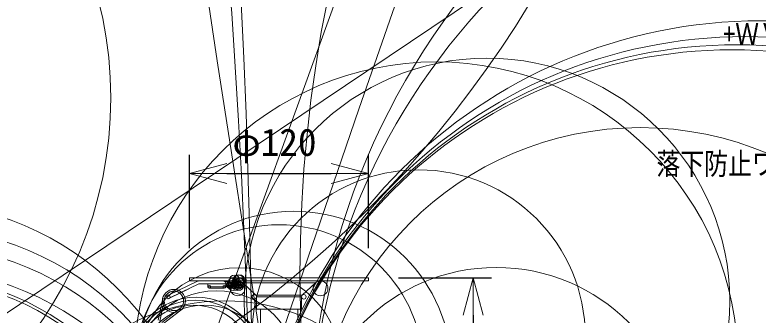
# Model space of a CAD drawing. Units: millimetres, scale not verified. Extents: x -44843 to 41510, y -28604 to 52816.
# Drawn here: x 2.64 to 52.47, y 25.94 to 46.05 of the extents above; entities that cross this region are included whole.
import ezdxf
from ezdxf.enums import TextEntityAlignment as Align

# ---------------------------------------------------------------- set-up
doc = ezdxf.new("R2010")
doc.units = ezdxf.units.MM
doc.header["$LTSCALE"] = 0.125
doc.layers.add('0-0_0', color=1, linetype='Continuous', lineweight=18)
doc.layers.add('0-4_GAIKEI', color=1, linetype='Continuous', lineweight=18)
doc.layers.add('0-5_SUNPO', color=7, linetype='Continuous')
doc.layers.add('0-6_TOUROKU', color=7, linetype='Continuous')
doc.styles.add('ＭＳ ゴシック', font='')
doc.styles.get('ＭＳ ゴシック').set_extended_font_data('MS Gothic')

# ---------------------------------------------------------------- blocks, each defined once
blk = doc.blocks.new('_Open30')
at = {"layer": '0-0_0', "color": 7}
blk.add_line((0, 0), (-1, 0), dxfattribs=at)
blk.add_lwpolyline([(-1, 0.26795), (0, 0), (-1, -0.26795)], dxfattribs=at)
blk = doc.blocks.new('D2')
at = {"layer": '0-5_SUNPO'}
for p, q in [((78.8526, 91.9261), (78.8526, 98.1761)), ((90.8526, 91.9261), (90.8526, 98.1761)), ((81.3526, 96.9261), (88.3526, 96.9261))]:
    blk.add_line(p, q, dxfattribs=at)
at = {"layer": '0-5_SUNPO', "xscale": 2.5, "yscale": 2.5, "rotation": 180}
blk.add_blockref('_Open30', (78.8526, 96.9261), dxfattribs=at)
at = {"layer": '0-5_SUNPO', "xscale": 2.5, "yscale": 2.5}
blk.add_blockref('_Open30', (90.8526, 96.9261), dxfattribs=at)
at = {"layer": '0-5_SUNPO', "style": 'ＭＳ ゴシック'}
blk.add_text('φ120', height=1.833, dxfattribs=at).set_placement((81.7276, 97.5511), align=Align.BOTTOM_LEFT)
blk = doc.blocks.new('D3')
at = {"layer": '0-5_SUNPO'}
for p, q in [((92.8526, 89.9261), (99.1026, 89.9261)), ((97.8526, 87.4261), (97.8526, 79.3762)), ((88.553, 76.8762), (99.1026, 76.8762))]:
    blk.add_line(p, q, dxfattribs=at)
at = {"layer": '0-5_SUNPO', "xscale": 2.5, "yscale": 2.5}
for p, rotation in [((97.8526, 89.9261), 90), ((97.8526, 76.8762), 270)]:
    blk.add_blockref('_Open30', p, dxfattribs=dict(at, rotation=rotation))
at = {"layer": '0-5_SUNPO', "style": 'ＭＳ ゴシック'}
blk.add_text('130', height=1.833, rotation=90, dxfattribs=at).set_placement((97.2276, 81.3651), align=Align.BOTTOM_LEFT)

msp = doc.modelspace()

# ---------------------------------------------------------------- linework, layer by layer
at = {"layer": '0-0_0'}
for p, q in [((16.7789, 28.032), (16.7789, 27.832)), ((17.0741, 28.232), (17.0741, 28.032)), ((17.275, 28.232), (17.275, 28.032)), ((15.6789, 27.732), (16.6789, 27.732)), ((12.9043, 27.031), (12.8172, 27.211))]:
    msp.add_line(p, q, dxfattribs=at)
for points in [[(12.8172, 27.211), (12.8693, 27.2365), (12.9964, 27.2981), (13.0834, 27.118), (14.97, 28.03), (14.9742, 28.0315), (14.9787, 28.032), (17.2828, 28.032), (17.2828, 28.232), (14.9787, 28.232), (14.9577, 28.231), (14.9369, 28.228), (14.9164, 28.223), (14.8966, 28.2161), (14.8829, 28.2101), (12.9964, 27.2981)], [(14.97, 28.03), (14.9796, 28.03), (13.8144, 27.4668)], [(14.9883, 28.032), (14.9838, 28.0315), (14.9796, 28.03)], [(15.5789, 28.032), (15.5789, 27.832), (16.7789, 27.832)], [(13.6953, 27.4092), (13.093, 27.118), (13.0886, 27.1159), (12.9624, 27.055), (12.9245, 27.0368), (12.9149, 27.0323), (12.9126, 27.0312), (12.9121, 27.031), (12.9121, 27.031), (12.9043, 27.031), (12.9176, 27.0376), (12.9564, 27.0565), (13.0834, 27.118)], [(13.5466, 27.6206), (13.509, 27.632), (13.4709, 27.6414), (13.4324, 27.6489), (13.3935, 27.6545), (13.3544, 27.658), (13.3152, 27.6595), (13.2759, 27.659), (13.2367, 27.6566), (13.1977, 27.6521), (13.159, 27.6457), (13.1033, 27.6328)], [(13.458, 27.5213), (13.4228, 27.5288), (13.3871, 27.5344), (13.3512, 27.5379), (13.3152, 27.5395), (13.2791, 27.5391), (13.2431, 27.5367), (13.2073, 27.5322), (13.1718, 27.5258), (13.1347, 27.517)], [(13.8134, 27.4676), (14.1507, 27.6309), (14.2606, 27.6843), (14.2991, 27.7034), (14.299, 27.7033), (14.2972, 27.7025), (14.2765, 27.6928), (14.0724, 27.5947), (13.5381, 27.3359), (13.4979, 27.3161)], [(13.4979, 27.3161), (13.498, 27.3161), (13.4984, 27.3163), (13.5006, 27.3173), (13.51, 27.3217), (13.5477, 27.3397), (13.6886, 27.4074), (13.6941, 27.4101)], [(12.2488, 25.604), (12.5511, 27.0474), (12.5511, 27.0474), (12.5511, 27.0474), (12.5512, 27.0474), (12.5514, 27.0474), (12.5522, 27.0472), (12.5555, 27.0465), (12.5682, 27.0438), (12.6096, 27.0351), (12.6512, 27.0264), (12.6686, 27.0228), (12.3571, 25.5357)], [(12.4988, 25.4468), (13.7018, 26.375), (13.7018, 26.3749), (13.7018, 26.3749), (13.7018, 26.3749), (13.702, 26.3747), (13.7025, 26.374), (13.7045, 26.3713), (13.7124, 26.361), (13.7382, 26.3274), (13.7642, 26.2939), (13.7751, 26.2799), (12.6075, 25.3791)]]:
    msp.add_lwpolyline(points, dxfattribs=at)
for centre, radius in [((41.4416, 89.2387), 76.0771), ((30.8902, 22.6674), 20.2339), ((21.3361, 22.3468), 10.5501), ((20.3434, 22.3083), 9.6811), ((17.7154, 22.1896), 6.9261), ((15.6789, 27.832), 0.1), ((16.6789, 27.832), 0.1), ((16.1415, 22.1002), 5.474), ((13.3047, 26.8896), 0.77), ((13.3048, 26.8896), 0.77), ((13.3048, 26.8896), 0.77), ((13.3047, 26.8896), 0.65), ((13.3048, 26.8896), 0.65), ((14.7904, 22.7226), 4.417), ((14.7527, 22.6233), 4.3143), ((14.6292, 22.5461), 4.0594), ((15.3529, 22.0428), 4.559)]:
    msp.add_circle(centre, radius, dxfattribs=at)
at = {"layer": '0-4_GAIKEI', "color": 7}
for p, q in [((14.3539, 28.432), (14.3539, 28.232)), ((14.3539, 28.432), (26.3539, 28.432)), ((26.3539, 28.432), (26.3539, 28.232)), ((14.3539, 28.232), (26.3539, 28.232)), ((18.7969, 27.2765), (17.9191, 28.0972)), ((21.9109, 27.2765), (22.7887, 28.0972)), ((18.8444, 27.1669), (18.8444, 26.332)), ((21.8633, 27.1669), (21.8633, 26.332)), ((18.8444, 26.332), (21.8633, 26.332)), ((19.1039, 26.332), (19.1039, 21.407)), ((21.6039, 26.332), (21.6039, 25.632))]:
    msp.add_line(p, q, dxfattribs=at)
at = {"layer": '0-4_GAIKEI'}
for p, q in [((16.7281, 28.1743), (16.7299, 28.1709)), ((16.9402, 27.7897), (16.7299, 28.1709)), ((17.0128, 28.1709), (17.0128, 28.232)), ((17.223, 27.7897), (17.0128, 28.1709)), ((17.1585, 28.232), (17.2921, 27.9897)), ((17.3757, 27.932), (17.6752, 27.932)), ((17.7588, 27.9897), (17.8485, 28.1523)), ((17.9708, 28.0489), (17.8279, 27.7897)), ((17.9191, 28.0972), (22.7887, 28.0972)), ((17.223, 27.7897), (16.9402, 27.7897)), ((17.7442, 27.732), (17.0238, 27.732)), ((18.7969, 27.2765), (21.9109, 27.2765)), ((18.8444, 27.1669), (21.8633, 27.1669))]:
    msp.add_line(p, q, dxfattribs=at)
for points in [[(16.7281, 28.1743), (16.7146, 28.1933), (16.6972, 28.2088), (16.6763, 28.2201), (16.6523, 28.2274), (16.6354, 28.2302), (16.6012, 28.232)], [(16.7281, 28.1743), (17.011, 28.1743), (17.0128, 28.1709)], [(17.011, 28.1743), (16.9995, 28.1931), (16.9775, 28.221), (16.9699, 28.2294), (16.969, 28.2308), (16.9689, 28.2313)], [(17.7588, 27.9897), (17.476, 27.9897), (17.609, 28.231)]]:
    msp.add_lwpolyline(points, dxfattribs=at)
for centre, radius in [((-16018.7146, 23991.7466), 28824.5057), ((13289.6842, 2087.9595), 13428.1945), ((20132.7241, -7225.9481), 21377.6929), ((4832.347, -1620.3016), 5083.8501), ((-561.8, 17.0061), 580.3658), ((-547.2001, 6.229), 565.7648), ((-24.8551, 84.3362), 72.4665), ((113.5069, 28.6624), 91.7546), ((63.4989, -21.2847), 93.0376), ((-17.3583, 40.4905), 26.4282), ((70.8493, 17.5349), 48.4415), ((66.0698, 17.0269), 43.6387), ((52.6642, 11.531), 34.127), ((51.5914, 11.5394), 33.0542), ((51.0618, 11.5309), 32.5206), ((50.7193, 11.5331), 32.1781), ((34.2905, 26.8721), 16.2803), ((44.5635, 16.6583), 21.8418), ((29.7054, 24.5032), 11.1705), ((-4.3617, 13.8384), 19.6416), ((-4.0995, 12.1041), 19.7101), ((-4.1543, 11.0284), 19.6547), ((-4.2961, 9.3899), 19.686), ((34.9118, 16.5838), 12.5478), ((-4.4763, 10.3098), 18.3141), ((-4.4763, 10.3098), 18.1141), ((17.3087, 28.0109), 0.4298), ((17.2339, 28.1291), 0.2793), ((17.3681, 28.2777), 0.3466), ((17.5916, 28.0109), 0.4298), ((17.6606, 28.2109), 0.4298), ((17.5167, 28.1291), 0.2793), ((17.6509, 28.2777), 0.3466), ((17.72, 28.0777), 0.3466), ((17.0316, 27.9346), 0.2028), ((17.0845, 27.8692), 0.1645), ((17.0407, 27.8382), 0.1109), ((17.0265, 27.817), 0.0854), ((16.97, 28.2307), 0.00137), ((17.3144, 27.9346), 0.2028), ((17.3835, 28.1346), 0.2028), ((17.3674, 27.8692), 0.1645), ((17.3235, 27.8382), 0.1109), ((17.3093, 27.817), 0.0854), ((17.3678, 28.0458), 0.1216), ((17.3711, 28.0423), 0.1168), ((17.4364, 28.0692), 0.1645), ((17.3926, 28.0382), 0.1109), ((17.3845, 28.0262), 0.0959), ((17.3784, 28.017), 0.0854), ((17.3907, 28.0298), 0.0976), ((17.5858, 27.9291), 0.2793), ((17.3736, 27.9978), 0.0656), ((17.3954, 28.0007), 0.0682), ((17.6507, 28.0458), 0.1216), ((17.6539, 28.0423), 0.1168), ((17.6674, 28.0262), 0.0959), ((17.6736, 28.0298), 0.0976), ((17.7197, 27.8458), 0.1216), ((17.7229, 27.8423), 0.1168), ((17.6783, 28.0007), 0.0682), ((17.7364, 27.8262), 0.0959), ((17.7426, 27.8298), 0.0976), ((17.0217, 27.7978), 0.0656), ((17.3046, 27.7978), 0.0656), ((17.7473, 27.8007), 0.0682), ((16.7003, 13.4455), 13.45)]:
    msp.add_circle(centre, radius, dxfattribs=at)
at = {"layer": '0-4_GAIKEI', "color": 7}
for centre, radius in [((17.5776, 27.732), 0.5), ((23.1301, 27.732), 0.5), ((18.6944, 27.1669), 0.15), ((22.0133, 27.1669), 0.15)]:
    msp.add_circle(centre, radius, dxfattribs=at)

# ---------------------------------------------------------------- block references
at = {"layer": '0-5_SUNPO'}
for name in ['D2', 'D3']:
    msp.add_blockref(name, (-64.4987, -61.4941), dxfattribs=at)

# ---------------------------------------------------------------- texts
at = {"layer": '0-6_TOUROKU', "style": 'ＭＳ ゴシック', "width": 0.8}
for s, p in [('+ＷＶＱ１８０', (50.1279, 43.6059)), ('落下防止ワイヤー付', (45.6479, 34.9059))]:
    msp.add_text(s, height=1.466, dxfattribs=at).set_placement(p, align=Align.BOTTOM_LEFT)

doc.saveas('drawing.dxf')
